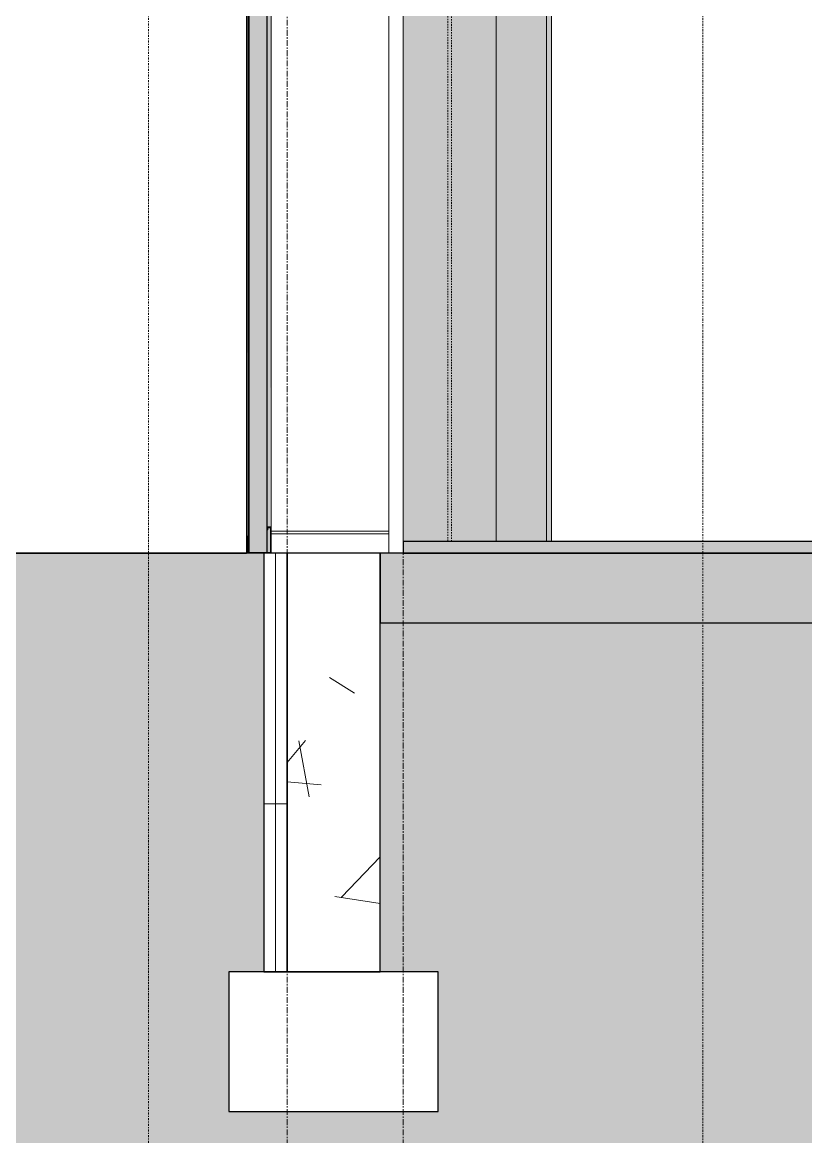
# Model space of a CAD drawing. Header units: inches. Extents: x 21380 to 98133, y -290 to 853.
# Drawn here: x 35236 to 35303.4, y -50.2 to 45.6 of the extents above; entities that cross this region are included whole.
import ezdxf

# ---------------------------------------------------------------- set-up
doc = ezdxf.new("R2010")
doc.units = ezdxf.units.IN
doc.header["$MEASUREMENT"] = 0
for name, pattern in [('Dash Dot 3_16_', [0.3125, 0.1875, -0.0625, 0, -0.0625]), ('Grid Line 1_2_', [0.875, 0.5, -0.125, 0.125, -0.125]), ('Hidden 1_8_', [0.1875, 0.125, -0.0625])]:
    doc.linetypes.add(name, pattern=pattern)
for name, color, linetype, lineweight in [('A-ANNO-SYMB', 150, 'Continuous', 9), ('A-FLOR', 192, 'Continuous', 9), ('A-FLOR-LEVL', 51, 'Continuous', 9), ('A-FLOR-PATT', 8, 'Continuous', 25), ('A-GLAZ-CWMG', 51, 'Continuous', 9), ('A-WALL', 113, 'Continuous', 9), ('A-WALL-PATT', 111, 'Continuous', 25), ('C-TOPO', 7, 'Continuous', 9), ('L-SITE-WALL', 31, 'Continuous', 9), ('S-COLS', 52, 'Continuous', 9), ('S-FNDN', 32, 'Continuous', 9), ('S-GRID', 1, 'Continuous', 9)]:
    doc.layers.add(name, color=color, linetype=linetype, lineweight=lineweight)
pattern_1 = [(50, (-87574.236, 98.42), (55.0854, -4.819842), [5.76, -63.36]), (355, (-87574.236, 98.42), (-10.65569, 57.76853), [4.608, -50.688]), (100.451, (-87569.645, 98.02), (44.429468, 52.94866), [4.895, -53.848]), (46.184, (-87574.236, 113.78), (81.96444, -12.71212), [8.64, -95.04]), (96.636, (-87567.406, 112.72), (71.7815, 74.81238), [7.343, -80.772]), (351.184, (-87574.24, 113.78), (71.78195, 74.81243), [6.912, -76.032]), (21, (-87566.556, 109.94), (45.84207, -30.92146), [5.76, -63.36]), (326, (-87566.556, 109.94), (18.687064, 55.691476), [4.608, -50.688]), (71.451, (-87562.736, 107.363), (64.52891, 24.77011), [4.895, -53.848]), (37.5, (-87574.236, 98.42), (0.9338946, 25.566816), [2.534, -47.539, 2.534, -48.922, -50.88]), (37.5, (-87574.236, 98.42), (0.9338946, 25.566816), [-101.53, 2.534, -48.346]), (7.5, (-87574.236, 98.42), (20.20404, 30.291303), [2.534, -26.803, 2.534, -46.387, -19.392]), (7.5, (-87574.236, 98.42), (20.20404, 30.291303), [-78.259, 2.534, -16.858]), (327.5, (-87591.362, 98.42), (40.9977845, -1.7324026), [2.534, -16.666, 2.534, -57.37, -79.488]), (327.5, (-87591.362, 98.42), (40.9977845, -1.7324026), [-79.104, 2.534, -76.954]), (317.5, (-87599.042, 98.42), (44.788883, 7.687839), [2.534, -22.426, 2.534, -37.248, -56.448]), (317.5, (-87599.042, 98.42), (44.788883, 7.687839), [-64.742, 2.534, -53.914])]

# ---------------------------------------------------------------- blocks, each defined once
blk = doc.blocks.new('Struct_Xcel_Sports Complex_rvt-4-Building Section - East_West looking South')
at = {"layer": 'A-FLOR-PATT', "lineweight": 9}
h = blk.add_hatch(dxfattribs=at)
h.set_pattern_fill('FP_46', style=0, pattern_type=2)
h.set_pattern_definition(pattern_1)
h.paths.add_polyline_path([(-26273.39, -6), (-22066.14, -6), (-22066.14, 0), (-26273.39, 0), (-26273.39, -1.696)], flags=0)
at = {"layer": 'A-WALL-PATT', "lineweight": 9}
h = blk.add_hatch(dxfattribs=at)
h.set_pattern_fill('FP_46', style=0, pattern_type=2)
h.set_pattern_definition(pattern_1)
h.paths.add_polyline_path([(-26273.39, -36), (-26273.39, 0), (-26281.39, 0), (-26281.39, -36)], flags=0)
at = {"layer": 'S-FNDN'}
h = blk.add_hatch(dxfattribs=at)
h.set_pattern_fill('FP_46', color=256, style=0, pattern_type=2)
h.set_pattern_definition(pattern_1)
h.paths.add_polyline_path([(-26268.39, -48), (-26268.39, -36), (-26286.39, -36), (-26286.39, -48)], flags=0)
at = {"layer": 'A-FLOR', "color": 250, "lineweight": 25}
for p, q in [((-26273.39, 0), (-26273.39, -6)), ((-22066.14, 0), (-26273.39, 0)), ((-26273.39, -6), (-22066.14, -6))]:
    blk.add_line(p, q, dxfattribs=at)
at = {"layer": 'L-SITE-WALL', "color": 250, "lineweight": 25}
for p, q in [((-26273.39, 0), (-26281.39, 0)), ((-26281.39, 0), (-26281.39, -36)), ((-26273.39, -36), (-26273.39, 0)), ((-26281.39, -36), (-26273.39, -36))]:
    blk.add_line(p, q, dxfattribs=at)
at = {"layer": 'S-FNDN', "color": 250, "lineweight": 25}
for p, q in [((-26268.39, -36), (-26286.39, -36)), ((-26286.39, -36), (-26286.39, -48)), ((-26268.39, -48), (-26268.39, -36)), ((-26286.39, -48), (-26268.39, -48))]:
    blk.add_line(p, q, dxfattribs=at)
blk = doc.blocks.new('Rectangular Mullion - Profile_Polycarbonate_Lower-1149884-Building Section - East_West looking South')
at = {"layer": 'A-GLAZ-CWMG'}
blk.add_hatch(color=256, dxfattribs=at).paths.add_polyline_path([(-26282.749, 0), (-26282.812, 0.062), (-26284.813, 0.062), (-26284.875, 0)], flags=0)
at = {"layer": 'A-GLAZ-CWMG', "lineweight": 13}
for p, q in [((-26282.749, 2.244), (-26283.103, 2.244)), ((-26283.103, 2.244), (-26283.103, 1.994)), ((-26283.103, 1.994), (-26283.041, 1.994)), ((-26283.041, 1.994), (-26283.041, 2.181)), ((-26283.041, 2.181), (-26282.812, 2.181)), ((-26282.812, 2.181), (-26282.812, 0.062)), ((-26282.749, 0), (-26282.749, 2.244)), ((-26284.75, 1.456), (-26284.875, 1.456)), ((-26284.875, 1.456), (-26284.875, 0)), ((-26284.813, 0.062), (-26284.813, 1.394)), ((-26284.813, 1.394), (-26284.75, 1.394)), ((-26284.75, 1.394), (-26284.75, 1.456)), ((-26284.875, 0), (-26282.749, 0)), ((-26282.812, 0.062), (-26284.813, 0.062))]:
    blk.add_line(p, q, dxfattribs=at)
blk = doc.blocks.new('Rectangular Mullion - Profile_Polycarbonate_Upper and left-1189760-Building Section - East_West looking South')
at = {"layer": 'A-GLAZ-CWMG'}
for points in [[(-26284.678, 0.063), (-26283.103, 0.063), (-26283.103, 344.973), (-26283.89, 345.003), (-26283.89, 346.412), (-26284.678, 346.358), (-26284.678, 0.197)], [(-26284.75, 0.063), (-26284.75, 343.754), (-26284.875, 343.754), (-26284.813, 0.063)], [(-26282.812, 0.063), (-26282.749, 342.998), (-26283.103, 342.998), (-26283.103, 0.063)], [(-26284.75, 0.063), (-26284.678, 0.063), (-26284.75, 0.125)], [(-26283.103, 0.063), (-26283.103, 0.063), (-26283.103, 0.354)]]:
    blk.add_hatch(color=256, dxfattribs=at).paths.add_polyline_path(points, flags=0)
for p, q in [((-26284.875, 343.754), (-26284.875, 1.456)), ((-26284.75, 343.754), (-26284.75, 0.063)), ((-26283.103, 342.998), (-26283.103, 0.063)), ((-26282.749, 342.998), (-26282.749, 2.244))]:
    blk.add_line(p, q, dxfattribs=at)
blk = doc.blocks.new('W-Wide Flange-Column - B1_L-1389336-Building Section - East_West looking South')
at = {"layer": 'S-COLS', "linetype": 'Hidden 1_8_'}
for p, q in [((-26267.546, 336.181), (-26267.546, 1)), ((-26267.234, 1), (-26267.234, 336.181))]:
    blk.add_line(p, q, dxfattribs=at)

msp = doc.modelspace()

# ---------------------------------------------------------------- hatches: boundary and pattern name
at = {"layer": 'A-FLOR'}
msp.add_hatch(color=256, dxfattribs=at).paths.add_polyline_path([(35448.249, 0), (36936.779, 0), (36936.779, 1), (35268.779, 1), (35268.779, 0), (35439.476, 0)], flags=0)
at = {"layer": 'A-WALL-PATT', "lineweight": 9, "transparency": 33554649}
msp.add_hatch(color=256, dxfattribs=at).paths.add_polyline_path([(35257.066, 0.062), (35257.066, 351.57), (35255.491, 351.57), (35255.491, 0.062)], flags=0)
at = {"layer": 'A-WALL-PATT', "lineweight": 9}
h = msp.add_hatch(dxfattribs=at)
h.set_pattern_fill('FP_49', color=256, style=0, pattern_type=2)
h.set_pattern_definition([(90, (-87552.34, -191.25), (-193, -193), [48, -145]), (180, (-87552.34, -191.25), (-2e-14, -193), [96.25, -96.75]), (270, (-87648.59, -143.25), (-193, -193), [48, -145]), (180, (-87552.34, -143.25), (-2e-14, -193), [96.25, -96.75]), (270, (-87648.84, -143.25), (-193, -193), [48, -145]), (180, (-87648.84, -143.25), (-2e-14, -193), [96.25, -96.75]), (90, (-87745.09, -191.25), (-193, -193), [48, -145]), (180, (-87648.84, -191.25), (-2e-14, -193), [96.25, -96.75]), (90, (-87600.34, -143), (-193, -193), [48, -145]), (180, (-87552.09, -143), (-2e-14, -193), [48.25, -144.75]), (180, (-87552.09, -95), (-2e-14, -193), [48.25, -144.75]), (90, (-87696.84, -143), (-193, -193), [48, -145]), (180, (-87600.59, -143), (-2e-14, -193), [96.25, -96.75]), (270, (-87600.59, -95), (-193, -193), [48, -145]), (180, (-87600.59, -95), (-2e-14, -193), [96.25, -96.75]), (180, (-87697.09, -143), (-2e-14, -193), [48, -145]), (270, (-87697.09, -95), (-193, -193), [48, -145]), (180, (-87697.09, -95), (-2e-14, -193), [48, -145]), (90, (-87552.34, -94.75), (-193, -193), [48, -145]), (180, (-87552.34, -94.75), (-2e-14, -193), [96.25, -96.75]), (270, (-87648.59, -46.75), (-193, -193), [48, -145]), (180, (-87552.34, -46.75), (-2e-14, -193), [96.25, -96.75]), (270, (-87648.84, -46.75), (-193, -193), [48, -145]), (180, (-87648.84, -46.75), (-2e-14, -193), [96.25, -96.75]), (270, (-87745.09, -46.75), (-193, -193), [48, -145]), (180, (-87648.84, -94.75), (-2e-14, -193), [96.25, -96.75]), (90, (-87600.34, -46.5), (-193, -193), [48, -145]), (180, (-87552.09, -46.5), (-2e-14, -193), [48.25, -144.75]), (180, (-87552.09, 1.5), (-2e-14, -193), [48.25, -144.75]), (90, (-87696.84, -46.5), (-193, -193), [48, -145]), (180, (-87600.59, -46.5), (-2e-14, -193), [96.25, -96.75]), (270, (-87600.59, 1.5), (-193, -193), [48, -145]), (180, (-87600.59, 1.5), (-2e-14, -193), [96.25, -96.75]), (180, (-87697.09, -46.5), (-2e-14, -193), [48, -145]), (270, (-87697.09, 1.5), (-193, -193), [48, -145]), (180, (-87697.09, 1.5), (-2e-14, -193), [48, -145])])
h.paths.add_polyline_path([(35257.42, 0), (35267.529, 0), (35267.529, 51.445), (35258.966, 51.519), (35258.966, 51.555), (35267.529, 51.555), (35267.529, 100.07), (35266.481, 100.07), (35266.779, 99.769), (35266.779, 96.508), (35266.669, 96.504), (35266.591, 99.835), (35266.203, 100.07), (35259.247, 100.07), (35258.888, 99.769), (35258.888, 96.505), (35258.779, 96.508), (35258.779, 99.82), (35258.966, 100.07), (35258.966, 100.18), (35259.207, 100.18), (35259.353, 100.302), (35259.423, 100.18), (35266.133, 100.22), (35266.203, 100.303), (35266.35, 100.18), (35267.529, 100.18), (35267.529, 144.688), (35258.966, 144.74), (35258.966, 144.797), (35267.529, 144.872), (35267.529, 146.5), (35266.779, 146.5), (35266.779, 144.875), (35266.669, 144.872), (35266.591, 146.5), (35265.538, 146.5), (35265.538, 173.107), (35257.42, 173.107), (35257.42, 0.062)], flags=0)
h.paths.add_polyline_path([(35259.354, 47.572), (35258.779, 48.106), (35258.779, 51.367), (35258.888, 51.371), (35258.966, 48.04), (35259.424, 47.655)], flags=0)
h.paths.add_polyline_path([(35266.204, 47.573), (35266.134, 47.656), (35266.669, 48.106), (35266.669, 51.37), (35266.779, 51.367), (35266.779, 48.055), (35266.591, 47.897)], flags=0)
h.paths.add_polyline_path([(35258.888, 51.63), (35258.779, 51.633), (35258.779, 54.57), (35259.353, 55.052), (35259.423, 54.969), (35258.888, 54.519)], flags=0)
h.paths.add_polyline_path([(35266.591, 96.32), (35258.966, 96.32), (35258.967, 96.43), (35266.591, 96.43)], flags=0)
h.paths.add_polyline_path([(35258.888, 100.255), (35258.779, 100.302), (35258.779, 103.195), (35259.353, 103.677), (35259.423, 103.594), (35258.888, 103.144), (35258.888, 100.302)], flags=0)
h.paths.add_polyline_path([(35259.353, 141.19), (35258.779, 141.723), (35258.779, 144.609), (35258.888, 144.612), (35258.966, 141.657), (35259.423, 141.274)], flags=0)
h.paths.add_polyline_path([(35258.888, 144.871), (35258.779, 144.875), (35258.779, 148.188), (35259.354, 148.671), (35259.424, 148.587), (35258.888, 148.136)], flags=0)
h = msp.add_hatch(dxfattribs=at)
h.set_pattern_fill('FP_47', color=256, style=0, pattern_type=2)
h.set_pattern_definition([(0, (-87574.236, 98.42), (0, 24), []), (90, (-87574.236, 98.42), (-24, 1e-15), [])])
h.paths.add_polyline_path([(35258.779, -36), (35258.779, 0), (35256.779, 0), (35256.779, -36)], flags=0)
at = {"layer": 'C-TOPO'}
h = msp.add_hatch(dxfattribs=at)
h.set_pattern_fill('FP_34', color=256, style=0, pattern_type=2)
h.set_pattern_definition([(0, (-87574.236, 98.42), (48, 48), [48, -48]), (0, (-87574.236, 116.42), (48, 48), [48, -48]), (0, (-87574.236, 134.42), (48, 48), [48, -48]), (90, (-87568.236, 140.42), (-48, 48), [48, -48]), (90, (-87550.236, 140.42), (-48, 48), [48, -48]), (90, (-87532.236, 140.42), (-48, 48), [48, -48])])
h.paths.add_polyline_path([(39527.781, -79.818), (39668.152, -79.818), (39668.152, 0), (39484.029, 0), (39484.029, -36), (39487.029, -36), (39487.029, -48), (39469.029, -48), (39469.029, -36), (39474.029, -36), (39474.029, -6), (35266.779, -6), (35266.779, -36), (35271.779, -36), (35271.779, -48), (35253.779, -48), (35253.779, -36), (35256.779, -36), (35256.779, 0), (35176.28, 0), (35176.28, -79.818), (39487.029, -79.818)], flags=0)
at = {"layer": 'S-COLS', "lineweight": 5}
for points in [[(35276.779, 1), (35276.779, 336.181), (35268.779, 336.181), (35268.779, 1), (35272.785, 1)], [(35280.404, 1), (35280.404, 141.088), (35276.779, 141.088), (35276.779, 1)], [(35280.735, 1), (35281.095, 1), (35281.058, 141.088), (35280.404, 141.088), (35280.404, 1), (35280.545, 1)], [(35281.095, 1), (35281.529, 1), (35281.529, 141.088), (35281.095, 141.088), (35281.095, 8.07)]]:
    msp.add_hatch(color=256, dxfattribs=at).paths.add_polyline_path(points, flags=0)

# ---------------------------------------------------------------- linework, layer by layer
at = {"layer": 'A-ANNO-SYMB', "linetype": 'Dash Dot 3_16_'}
for p, q in [((35246.879, 385.801), (35246.879, -54.123)), ((35294.554, -54.123), (35294.554, 385.801))]:
    msp.add_line(p, q, dxfattribs=at)
at = {"layer": 'A-FLOR', "lineweight": 25}
for p, q in [((36936.779, 1), (35268.779, 1)), ((35268.779, 1), (35268.779, 0)), ((35268.779, 0), (36936.779, 0))]:
    msp.add_line(p, q, dxfattribs=at)
at = {"layer": 'A-FLOR-LEVL', "linetype": 'Grid Line 1_2_'}
msp.add_line((34982.845, 0), (39861.53, 0), dxfattribs=at)
at = {"layer": 'A-WALL', "lineweight": 25}
for p, q in [((35255.491, 351.57), (35255.491, 0.062)), ((35257.066, 0.062), (35257.066, 351.57)), ((35255.491, 0.062), (35257.066, 0.062))]:
    msp.add_line(p, q, dxfattribs=at)
at = {"layer": 'A-WALL'}
msp.add_line((35267.529, 51.457), (35267.529, 0), dxfattribs=at)
at = {"layer": 'C-TOPO', "lineweight": 35}
msp.add_line((35176.28, 0), (35255.294, 0), dxfattribs=at)
at = {"layer": 'C-TOPO'}
msp.add_line((35255.294, 0), (35176.28, 0), dxfattribs=at)
at = {"layer": 'L-SITE-WALL', "lineweight": 25}
for p, q in [((35258.779, 0), (35256.779, 0)), ((35256.779, 0), (35256.779, -36)), ((35258.779, -36), (35258.779, 0)), ((35256.779, -36), (35258.779, -36))]:
    msp.add_line(p, q, dxfattribs=at)
at = {"layer": 'S-COLS'}
for p, q in [((35276.779, 336.181), (35276.779, 1)), ((35281.095, 141.088), (35281.095, 1)), ((35281.529, 141.088), (35281.529, 1)), ((35268.779, 48.18), (35268.779, 1))]:
    msp.add_line(p, q, dxfattribs=at)
at = {"layer": 'S-GRID', "linetype": 'Grid Line 1_2_'}
for p, q in [((35258.779, -273.161), (35258.779, 671.892)), ((35258.779, -273.161), (35258.779, 671.892)), ((35268.779, -273.161), (35268.779, 671.892)), ((35268.779, -273.161), (35268.779, 671.892))]:
    msp.add_line(p, q, dxfattribs=at)

# ---------------------------------------------------------------- block references
at = {"color": 90, "lineweight": 5}
msp.add_blockref('Struct_Xcel_Sports Complex_rvt-4-Building Section - East_West looking South', (61540.169, 0), dxfattribs=at)
at = {"layer": 'A-GLAZ-CWMG'}
for name in ['Rectangular Mullion - Profile_Polycarbonate_Upper and left-1189760-Building Section - East_West looking South', 'Rectangular Mullion - Profile_Polycarbonate_Lower-1149884-Building Section - East_West looking South']:
    msp.add_blockref(name, (61540.169, 0), dxfattribs=at)
at = {"layer": 'S-COLS', "linetype": 'Hidden 1_8_'}
msp.add_blockref('W-Wide Flange-Column - B1_L-1389336-Building Section - East_West looking South', (61540.169, 0), dxfattribs=at)

doc.saveas('drawing.dxf')
